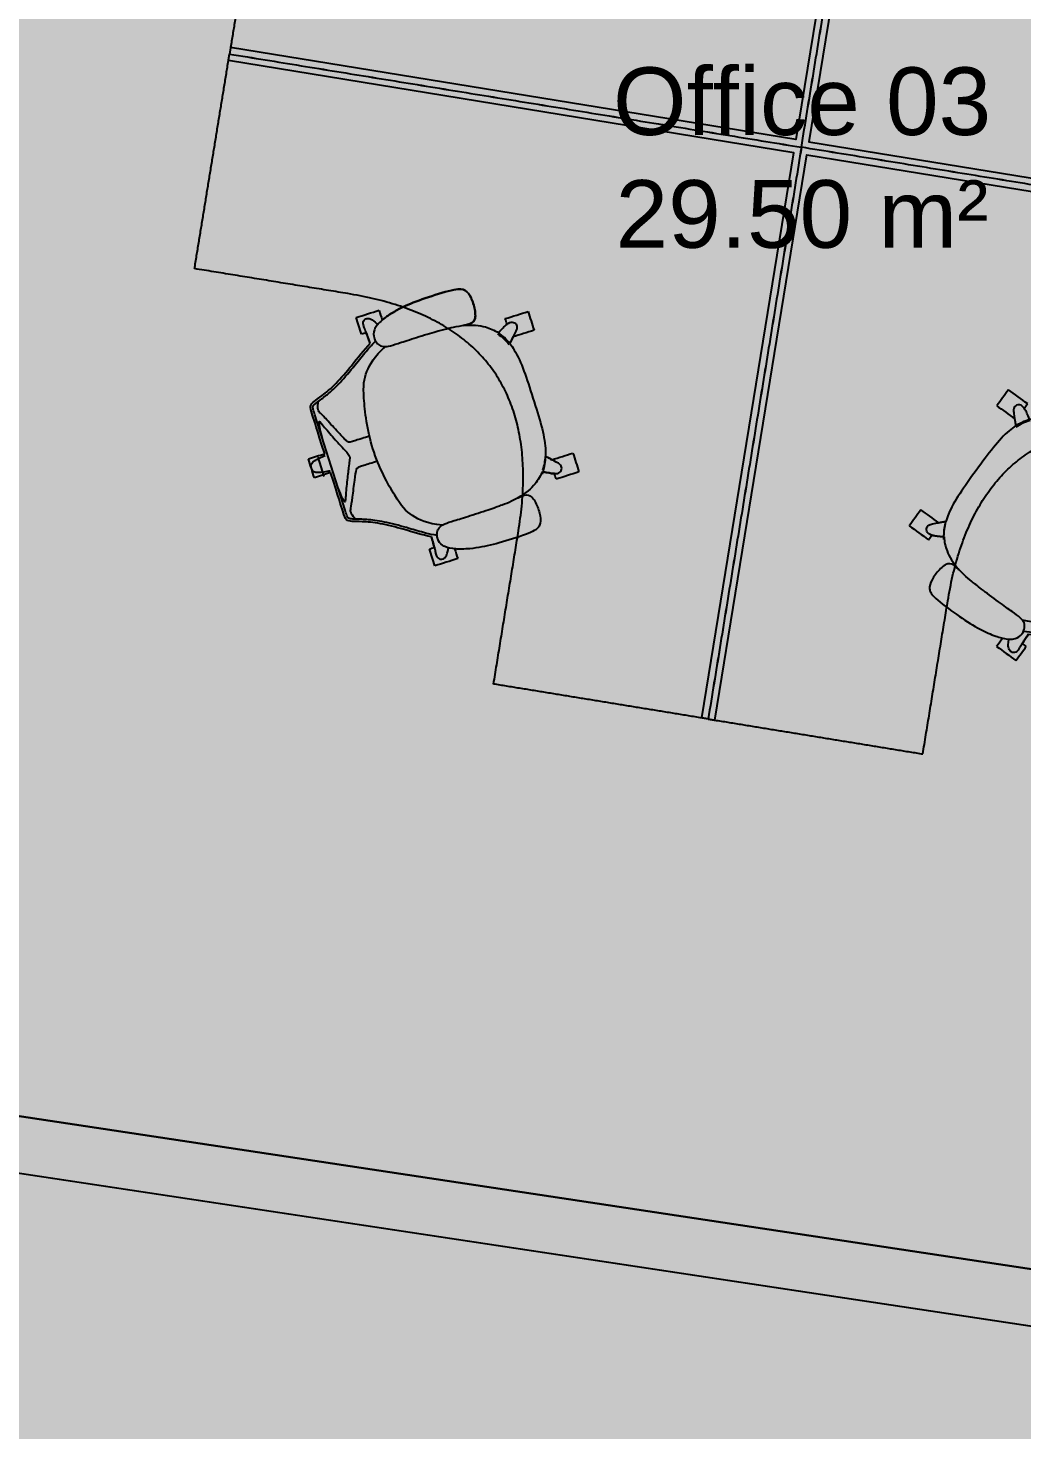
# Model space of a CAD drawing. Header units: metres. Extents: x -17 to 580, y -130 to 19.
# Drawn here: x 110.909 to 113.554, y -47.97 to -44.239 of the extents above; entities that cross this region are included whole.
import ezdxf

# ---------------------------------------------------------------- set-up
doc = ezdxf.new("R2010")
doc.units = ezdxf.units.M
for name, pattern in [('Grey Dimension_ExtLine', [0.0025, 0, -0.0025]), ('Office Zone 02', [0]), ('Storage Zone 02', [0]), ('Style Black Lines', [0]), ('Style Black Lines_2', [0]), ('White wall 15cm', [0])]:
    doc.linetypes.add(name, pattern=pattern)
for name, color, linetype, true_color in [('Annotations', 7, 'Continuous', 0x7a8bf7), ('Imported blocks', 7, 'Continuous', 0x7a8bf7), ('Walls', 7, 'Continuous', 0xc7c7c7), ('Zones', 7, 'Continuous', 0x7a8bf7)]:
    doc.layers.add(name, color=color, linetype=linetype, true_color=true_color)
doc.styles.add('Default Tag', font='', dxfattribs={"height": 0.18})
doc.styles.add('Grey Dimension', font='', dxfattribs={"height": 0.3})
doc.styles.get('Default Tag').set_extended_font_data('arial')
doc.styles.get('Grey Dimension').set_extended_font_data('arial')
doc.dimstyles.new('Grey Dimension', dxfattribs={"dimtxt": 0.3, "dimasz": 0.15, "dimexe": 0, "dimexo": 0, "dimgap": 0.25, "dimtad": 0, "dimtih": 1, "dimtoh": 1, "dimdec": 6, "dimrnd": 1e-06, "dimzin": 0, "dimdsep": 46, "dimtxsty": 'Grey Dimension', "dimblk": 'OBLIQUE', "dimcen": 0.09, "dimadec": 0, "dimazin": 0, "dimtfac": 1, "dimtdec": 4, "dimtix": 1, "dimtofl": 0, "dimtmove": 2, "dimatfit": 3, "dimfxl": 1, "dimtolj": 1, "dimtzin": 0, "dimlwd": 5, "dimlwe": 5, "dimarcsym": 0})

# ---------------------------------------------------------------- blocks, each defined once
blk = doc.blocks.new('Corner work desk_1')
at = {"layer": 'Imported blocks', "transparency": 33554483}
h = blk.add_hatch(color=256, dxfattribs=at)
edge = h.paths.add_edge_path(flags=0)
edge.add_spline(control_points=[(-0.7708, 0.7708), (-0.7708, 0), (-0.7708, -0.7708)], knot_values=[0, 0, 0, 1, 1, 1], degree=2, periodic=0)
edge.add_spline(control_points=[(-0.7708, -0.7708), (-0.762, -0.7708), (-0.7532, -0.7708)], knot_values=[0, 0, 0, 1, 1, 1], degree=2, periodic=0)
edge.add_spline(control_points=[(-0.7532, -0.7708), (-0.4727, -0.7708), (-0.1922, -0.7708)], knot_values=[0, 0, 0, 1, 1, 1], degree=2, periodic=0)
edge.add_spline(control_points=[(-0.1922, -0.7708), (-0.1922, -0.5643), (-0.1922, -0.3578)], knot_values=[0, 0, 0, 1, 1, 1], degree=2, periodic=0)
edge.add_spline(control_points=[(-0.1922, -0.3578), (-0.1922, 0.1922), (0.3578, 0.1922)], knot_values=[0, 0, 0, 1, 1, 1], degree=2, periodic=0)
edge.add_spline(control_points=[(0.3578, 0.1922), (0.5643, 0.1922), (0.7708, 0.1922)], knot_values=[0, 0, 0, 1, 1, 1], degree=2, periodic=0)
edge.add_spline(control_points=[(0.7708, 0.1922), (0.7708, 0.4727), (0.7708, 0.7532)], knot_values=[0, 0, 0, 1, 1, 1], degree=2, periodic=0)
edge.add_spline(control_points=[(0.7708, 0.7532), (0.7708, 0.762), (0.7708, 0.7708)], knot_values=[0, 0, 0, 1, 1, 1], degree=2, periodic=0)
edge.add_spline(control_points=[(0.7708, 0.7708), (0, 0.7708), (-0.7708, 0.7708)], knot_values=[0, 0, 0, 1, 1, 1], degree=2, periodic=0)
at = {"layer": 'Imported blocks', "linetype": 'Style Black Lines'}
blk.add_lwpolyline([(-0.7532, -0.7708), (-0.7532, 0.7532), (0.7708, 0.7532)], dxfattribs=at)
at = {"layer": 'Imported blocks'}
for points in [[(-0.7708, 0.7708), (-0.7708, 0), (-0.7708, -0.7708)], [(0.7708, 0.7708), (0, 0.7708), (-0.7708, 0.7708)], [(0.7708, 0.7532), (0.7708, 0.762), (0.7708, 0.7708)], [(0.7708, 0.1922), (0.7708, 0.4727), (0.7708, 0.7532)], [(-0.1922, -0.3578), (-0.1922, 0.1922), (0.3578, 0.1922)], [(0.3578, 0.1922), (0.5643, 0.1922), (0.7708, 0.1922)], [(-0.1922, -0.7708), (-0.1922, -0.5643), (-0.1922, -0.3578)], [(-0.7708, -0.7708), (-0.762, -0.7708), (-0.7532, -0.7708)], [(-0.7532, -0.7708), (-0.4727, -0.7708), (-0.1922, -0.7708)]]:
    blk.add_open_spline(points, degree=2, dxfattribs=at)
blk = doc.blocks.new('Office chair')
at = {"layer": 'Imported blocks', "transparency": 33554483}
h = blk.add_hatch(color=256, dxfattribs=at)
edge = h.paths.add_edge_path(flags=0)
edge.add_spline(control_points=[(0.3192, 0.0393), (0.3284, 0.0393), (0.3375, 0.0393), (0.3466, 0.0393)], knot_values=[0, 0, 0, 0, 1, 1, 1, 1], degree=3, periodic=0)
edge.add_spline(control_points=[(0.3466, 0.0393), (0.3466, 0.0605), (0.3466, 0.0817), (0.3466, 0.1028)], knot_values=[0, 0, 0, 0, 1, 1, 1, 1], degree=3, periodic=0)
edge.add_spline(control_points=[(0.3466, 0.1028), (0.331, 0.1028), (0.3154, 0.1028), (0.2998, 0.1028)], knot_values=[0, 0, 0, 0, 1, 1, 1, 1], degree=3, periodic=0)
edge.add_spline(control_points=[(0.2998, 0.1028), (0.2998, 0.0984), (0.2998, 0.094), (0.2998, 0.0895)], knot_values=[0, 0, 0, 0, 1, 1, 1, 1], degree=3, periodic=0)
edge.add_spline(control_points=[(0.2998, 0.0895), (0.2934, 0.0891), (0.2842, 0.0887), (0.2704, 0.0883)], knot_values=[0, 0, 0, 0, 1, 1, 1, 1], degree=3, periodic=0)
edge.add_spline(control_points=[(0.2704, 0.0883), (0.2574, 0.1111), (0.2441, 0.1297), (0.2281, 0.1541)], knot_values=[0, 0, 0, 0, 1, 1, 1, 1], degree=3, periodic=0)
edge.add_spline(control_points=[(0.2281, 0.1541), (0.2172, 0.1706), (0.2051, 0.1898), (0.1959, 0.2071)], knot_values=[0, 0, 0, 0, 1, 1, 1, 1], degree=3, periodic=0)
edge.add_spline(control_points=[(0.1959, 0.2071), (0.1867, 0.2245), (0.1804, 0.2401), (0.1762, 0.2516)], knot_values=[0, 0, 0, 0, 1, 1, 1, 1], degree=3, periodic=0)
edge.add_spline(control_points=[(0.1762, 0.2516), (0.172, 0.2632), (0.1698, 0.2706), (0.1675, 0.2767)], knot_values=[0, 0, 0, 0, 1, 1, 1, 1], degree=3, periodic=0)
edge.add_spline(control_points=[(0.1675, 0.2767), (0.1652, 0.2829), (0.1627, 0.2876), (0.1586, 0.29)], knot_values=[0, 0, 0, 0, 1, 1, 1, 1], degree=3, periodic=0)
edge.add_spline(control_points=[(0.1586, 0.29), (0.1544, 0.2924), (0.1485, 0.2924), (0.1328, 0.2924)], knot_values=[0, 0, 0, 0, 1, 1, 1, 1], degree=3, periodic=0)
edge.add_spline(control_points=[(0.1328, 0.2924), (0.1187, 0.2924), (0.0967, 0.2924), (0.0264, 0.2924)], knot_values=[0, 0, 0, 0, 1, 1, 1, 1], degree=3, periodic=0)
edge.add_spline(control_points=[(0.0264, 0.2924), (0.0264, 0.3075), (0.0264, 0.3227), (0.0264, 0.3378)], knot_values=[0, 0, 0, 0, 1, 1, 1, 1], degree=3, periodic=0)
edge.add_spline(control_points=[(0.0264, 0.3378), (0.0088, 0.3378), (-0.0088, 0.3378), (-0.0264, 0.3378)], knot_values=[0, 0, 0, 0, 1, 1, 1, 1], degree=3, periodic=0)
edge.add_spline(control_points=[(-0.0264, 0.3378), (-0.0264, 0.3227), (-0.0264, 0.3075), (-0.0264, 0.2924)], knot_values=[0, 0, 0, 0, 1, 1, 1, 1], degree=3, periodic=0)
edge.add_spline(control_points=[(-0.0264, 0.2924), (-0.0967, 0.2924), (-0.1187, 0.2924), (-0.1328, 0.2924)], knot_values=[0, 0, 0, 0, 1, 1, 1, 1], degree=3, periodic=0)
edge.add_spline(control_points=[(-0.1328, 0.2924), (-0.1485, 0.2924), (-0.1544, 0.2924), (-0.1586, 0.29)], knot_values=[0, 0, 0, 0, 1, 1, 1, 1], degree=3, periodic=0)
edge.add_spline(control_points=[(-0.1586, 0.29), (-0.1627, 0.2876), (-0.1652, 0.2829), (-0.1675, 0.2767)], knot_values=[0, 0, 0, 0, 1, 1, 1, 1], degree=3, periodic=0)
edge.add_spline(control_points=[(-0.1675, 0.2767), (-0.1698, 0.2706), (-0.172, 0.2632), (-0.1762, 0.2516)], knot_values=[0, 0, 0, 0, 1, 1, 1, 1], degree=3, periodic=0)
edge.add_spline(control_points=[(-0.1762, 0.2516), (-0.1804, 0.2401), (-0.1867, 0.2245), (-0.1959, 0.2071)], knot_values=[0, 0, 0, 0, 1, 1, 1, 1], degree=3, periodic=0)
edge.add_spline(control_points=[(-0.1959, 0.2071), (-0.2051, 0.1898), (-0.2172, 0.1706), (-0.2281, 0.1541)], knot_values=[0, 0, 0, 0, 1, 1, 1, 1], degree=3, periodic=0)
edge.add_spline(control_points=[(-0.2281, 0.1541), (-0.2441, 0.1297), (-0.2574, 0.1111), (-0.2704, 0.0883)], knot_values=[0, 0, 0, 0, 1, 1, 1, 1], degree=3, periodic=0)
edge.add_spline(control_points=[(-0.2704, 0.0883), (-0.2842, 0.0887), (-0.2934, 0.0891), (-0.2998, 0.0895)], knot_values=[0, 0, 0, 0, 1, 1, 1, 1], degree=3, periodic=0)
edge.add_spline(control_points=[(-0.2998, 0.0895), (-0.2998, 0.094), (-0.2998, 0.0984), (-0.2998, 0.1028)], knot_values=[0, 0, 0, 0, 1, 1, 1, 1], degree=3, periodic=0)
edge.add_spline(control_points=[(-0.2998, 0.1028), (-0.3154, 0.1028), (-0.331, 0.1028), (-0.3466, 0.1028)], knot_values=[0, 0, 0, 0, 1, 1, 1, 1], degree=3, periodic=0)
edge.add_spline(control_points=[(-0.3466, 0.1028), (-0.3466, 0.0817), (-0.3466, 0.0605), (-0.3466, 0.0393)], knot_values=[0, 0, 0, 0, 1, 1, 1, 1], degree=3, periodic=0)
edge.add_spline(control_points=[(-0.3466, 0.0393), (-0.3375, 0.0393), (-0.3284, 0.0393), (-0.3192, 0.0393)], knot_values=[0, 0, 0, 0, 1, 1, 1, 1], degree=3, periodic=0)
edge.add_spline(control_points=[(-0.3192, 0.0393), (-0.3196, 0.0384), (-0.32, 0.0375), (-0.3204, 0.0366)], knot_values=[0, 0, 0, 0, 1, 1, 1, 1], degree=3, periodic=0)
edge.add_spline(control_points=[(-0.3204, 0.0366), (-0.3223, 0.0317), (-0.3241, 0.0265), (-0.3257, 0.0213)], knot_values=[0, 0, 0, 0, 1, 1, 1, 1], degree=3, periodic=0)
edge.add_spline(control_points=[(-0.3257, 0.0213), (-0.3278, 0.0144), (-0.3296, 0.0074), (-0.3312, 0.0001)], knot_values=[0, 0, 0, 0, 1, 1, 1, 1], degree=3, periodic=0)
edge.add_spline(control_points=[(-0.3312, 0.0001), (-0.3333, -0.0098), (-0.335, -0.0201), (-0.3363, -0.0312)], knot_values=[0, 0, 0, 0, 1, 1, 1, 1], degree=3, periodic=0)
edge.add_spline(control_points=[(-0.3363, -0.0312), (-0.3386, -0.0504), (-0.3399, -0.0719), (-0.3403, -0.0966)], knot_values=[0, 0, 0, 0, 1, 1, 1, 1], degree=3, periodic=0)
edge.add_spline(control_points=[(-0.3403, -0.0966), (-0.3408, -0.1213), (-0.3404, -0.1492), (-0.3386, -0.1665)], knot_values=[0, 0, 0, 0, 1, 1, 1, 1], degree=3, periodic=0)
edge.add_spline(control_points=[(-0.3386, -0.1665), (-0.3367, -0.1838), (-0.3334, -0.1905), (-0.3278, -0.1952)], knot_values=[0, 0, 0, 0, 1, 1, 1, 1], degree=3, periodic=0)
edge.add_spline(control_points=[(-0.3278, -0.1952), (-0.3222, -0.1999), (-0.3144, -0.2027), (-0.3044, -0.204)], knot_values=[0, 0, 0, 0, 1, 1, 1, 1], degree=3, periodic=0)
edge.add_spline(control_points=[(-0.3044, -0.204), (-0.2944, -0.2054), (-0.2822, -0.2054), (-0.2713, -0.204)], knot_values=[0, 0, 0, 0, 1, 1, 1, 1], degree=3, periodic=0)
edge.add_spline(control_points=[(-0.2713, -0.204), (-0.2654, -0.2033), (-0.2599, -0.2021), (-0.2552, -0.2005)], knot_values=[0, 0, 0, 0, 1, 1, 1, 1], degree=3, periodic=0)
edge.add_spline(control_points=[(-0.2552, -0.2005), (-0.2513, -0.1991), (-0.2479, -0.1973), (-0.2454, -0.195)], knot_values=[0, 0, 0, 0, 1, 1, 1, 1], degree=3, periodic=0)
edge.add_spline(control_points=[(-0.2454, -0.195), (-0.24, -0.1901), (-0.2388, -0.1831), (-0.2393, -0.1739)], knot_values=[0, 0, 0, 0, 1, 1, 1, 1], degree=3, periodic=0)
edge.add_spline(control_points=[(-0.2393, -0.1739), (-0.2395, -0.1702), (-0.24, -0.1663), (-0.2406, -0.1622)], knot_values=[0, 0, 0, 0, 1, 1, 1, 1], degree=3, periodic=0)
edge.add_spline(control_points=[(-0.2406, -0.1622), (-0.2348, -0.1868), (-0.2279, -0.2032), (-0.219, -0.217)], knot_values=[0, 0, 0, 0, 1, 1, 1, 1], degree=3, periodic=0)
edge.add_spline(control_points=[(-0.219, -0.217), (-0.2118, -0.2282), (-0.2032, -0.2377), (-0.1933, -0.2456)], knot_values=[0, 0, 0, 0, 1, 1, 1, 1], degree=3, periodic=0)
edge.add_spline(control_points=[(-0.1933, -0.2456), (-0.2017, -0.2587), (-0.2053, -0.2659), (-0.2075, -0.2716)], knot_values=[0, 0, 0, 0, 1, 1, 1, 1], degree=3, periodic=0)
edge.add_spline(control_points=[(-0.2075, -0.2716), (-0.2079, -0.2725), (-0.2082, -0.2734), (-0.2085, -0.2743)], knot_values=[0, 0, 0, 0, 1, 1, 1, 1], degree=3, periodic=0)
edge.add_spline(control_points=[(-0.2085, -0.2743), (-0.2137, -0.2743), (-0.2189, -0.2743), (-0.224, -0.2743)], knot_values=[0, 0, 0, 0, 1, 1, 1, 1], degree=3, periodic=0)
edge.add_spline(control_points=[(-0.224, -0.2743), (-0.224, -0.2955), (-0.224, -0.3166), (-0.224, -0.3378)], knot_values=[0, 0, 0, 0, 1, 1, 1, 1], degree=3, periodic=0)
edge.add_spline(control_points=[(-0.224, -0.3378), (-0.2065, -0.3378), (-0.1889, -0.3378), (-0.1713, -0.3378)], knot_values=[0, 0, 0, 0, 1, 1, 1, 1], degree=3, periodic=0)
edge.add_spline(control_points=[(-0.1713, -0.3378), (-0.1713, -0.3182), (-0.1713, -0.2986), (-0.1713, -0.279)], knot_values=[0, 0, 0, 0, 1, 1, 1, 1], degree=3, periodic=0)
edge.add_spline(control_points=[(-0.1713, -0.279), (-0.1677, -0.2755), (-0.1632, -0.2711), (-0.1576, -0.2656)], knot_values=[0, 0, 0, 0, 1, 1, 1, 1], degree=3, periodic=0)
edge.add_spline(control_points=[(-0.1576, -0.2656), (-0.1512, -0.268), (-0.1444, -0.2701), (-0.1372, -0.2718)], knot_values=[0, 0, 0, 0, 1, 1, 1, 1], degree=3, periodic=0)
edge.add_spline(control_points=[(-0.1372, -0.2718), (-0.1012, -0.2806), (-0.0562, -0.2806), (0, -0.2806)], knot_values=[0, 0, 0, 0, 1, 1, 1, 1], degree=3, periodic=0)
edge.add_spline(control_points=[(0, -0.2806), (0.0562, -0.2806), (0.1012, -0.2806), (0.1372, -0.2718)], knot_values=[0, 0, 0, 0, 1, 1, 1, 1], degree=3, periodic=0)
edge.add_spline(control_points=[(0.1372, -0.2718), (0.1444, -0.2701), (0.1512, -0.268), (0.1576, -0.2656)], knot_values=[0, 0, 0, 0, 1, 1, 1, 1], degree=3, periodic=0)
edge.add_spline(control_points=[(0.1576, -0.2656), (0.1632, -0.2711), (0.1677, -0.2755), (0.1713, -0.279)], knot_values=[0, 0, 0, 0, 1, 1, 1, 1], degree=3, periodic=0)
edge.add_spline(control_points=[(0.1713, -0.279), (0.1713, -0.2986), (0.1713, -0.3182), (0.1713, -0.3378)], knot_values=[0, 0, 0, 0, 1, 1, 1, 1], degree=3, periodic=0)
edge.add_spline(control_points=[(0.1713, -0.3378), (0.1889, -0.3378), (0.2065, -0.3378), (0.224, -0.3378)], knot_values=[0, 0, 0, 0, 1, 1, 1, 1], degree=3, periodic=0)
edge.add_spline(control_points=[(0.224, -0.3378), (0.224, -0.3166), (0.224, -0.2955), (0.224, -0.2743)], knot_values=[0, 0, 0, 0, 1, 1, 1, 1], degree=3, periodic=0)
edge.add_spline(control_points=[(0.224, -0.2743), (0.2189, -0.2743), (0.2137, -0.2743), (0.2085, -0.2743)], knot_values=[0, 0, 0, 0, 1, 1, 1, 1], degree=3, periodic=0)
edge.add_spline(control_points=[(0.2085, -0.2743), (0.2082, -0.2734), (0.2079, -0.2725), (0.2075, -0.2716)], knot_values=[0, 0, 0, 0, 1, 1, 1, 1], degree=3, periodic=0)
edge.add_spline(control_points=[(0.2075, -0.2716), (0.2053, -0.2659), (0.2017, -0.2587), (0.1933, -0.2456)], knot_values=[0, 0, 0, 0, 1, 1, 1, 1], degree=3, periodic=0)
edge.add_spline(control_points=[(0.1933, -0.2456), (0.2032, -0.2377), (0.2118, -0.2282), (0.219, -0.217)], knot_values=[0, 0, 0, 0, 1, 1, 1, 1], degree=3, periodic=0)
edge.add_spline(control_points=[(0.219, -0.217), (0.2279, -0.2032), (0.2348, -0.1868), (0.2406, -0.1622)], knot_values=[0, 0, 0, 0, 1, 1, 1, 1], degree=3, periodic=0)
edge.add_spline(control_points=[(0.2406, -0.1622), (0.24, -0.1663), (0.2395, -0.1702), (0.2393, -0.1739)], knot_values=[0, 0, 0, 0, 1, 1, 1, 1], degree=3, periodic=0)
edge.add_spline(control_points=[(0.2393, -0.1739), (0.2388, -0.1831), (0.24, -0.1901), (0.2454, -0.195)], knot_values=[0, 0, 0, 0, 1, 1, 1, 1], degree=3, periodic=0)
edge.add_spline(control_points=[(0.2454, -0.195), (0.2479, -0.1973), (0.2513, -0.1991), (0.2552, -0.2005)], knot_values=[0, 0, 0, 0, 1, 1, 1, 1], degree=3, periodic=0)
edge.add_spline(control_points=[(0.2552, -0.2005), (0.2599, -0.2021), (0.2654, -0.2033), (0.2713, -0.204)], knot_values=[0, 0, 0, 0, 1, 1, 1, 1], degree=3, periodic=0)
edge.add_spline(control_points=[(0.2713, -0.204), (0.2822, -0.2054), (0.2944, -0.2054), (0.3044, -0.204)], knot_values=[0, 0, 0, 0, 1, 1, 1, 1], degree=3, periodic=0)
edge.add_spline(control_points=[(0.3044, -0.204), (0.3144, -0.2027), (0.3222, -0.1999), (0.3278, -0.1952)], knot_values=[0, 0, 0, 0, 1, 1, 1, 1], degree=3, periodic=0)
edge.add_spline(control_points=[(0.3278, -0.1952), (0.3334, -0.1905), (0.3367, -0.1838), (0.3386, -0.1665)], knot_values=[0, 0, 0, 0, 1, 1, 1, 1], degree=3, periodic=0)
edge.add_spline(control_points=[(0.3386, -0.1665), (0.3404, -0.1492), (0.3408, -0.1213), (0.3403, -0.0966)], knot_values=[0, 0, 0, 0, 1, 1, 1, 1], degree=3, periodic=0)
edge.add_spline(control_points=[(0.3403, -0.0966), (0.3399, -0.0719), (0.3386, -0.0504), (0.3363, -0.0312)], knot_values=[0, 0, 0, 0, 1, 1, 1, 1], degree=3, periodic=0)
edge.add_spline(control_points=[(0.3363, -0.0312), (0.335, -0.0201), (0.3333, -0.0098), (0.3312, 0.0001)], knot_values=[0, 0, 0, 0, 1, 1, 1, 1], degree=3, periodic=0)
edge.add_spline(control_points=[(0.3312, 0.0001), (0.3296, 0.0074), (0.3278, 0.0144), (0.3257, 0.0213)], knot_values=[0, 0, 0, 0, 1, 1, 1, 1], degree=3, periodic=0)
edge.add_spline(control_points=[(0.3257, 0.0213), (0.3241, 0.0265), (0.3223, 0.0317), (0.3204, 0.0366)], knot_values=[0, 0, 0, 0, 1, 1, 1, 1], degree=3, periodic=0)
edge.add_spline(control_points=[(0.3204, 0.0366), (0.32, 0.0375), (0.3196, 0.0384), (0.3192, 0.0393)], knot_values=[0, 0, 0, 0, 1, 1, 1, 1], degree=3, periodic=0)
at = {"layer": 'Imported blocks', "linetype": 'Style Black Lines_2'}
blk.add_lwpolyline([(-0.0227, 0.3124), (0.0306, 0.3124)], dxfattribs=at)
at = {"layer": 'Imported blocks', "linetype": 'Style Black Lines'}
blk.add_lwpolyline([(0.1328, 0.286), (-0.1328, 0.286)], dxfattribs=at)
for points in [[(-0.1576, -0.2656, -0.079248), (-0.1937, -0.2453)], [(0.1896, -0.2484, -0.069164), (0.1576, -0.2656)]]:
    blk.add_lwpolyline(points, format="xyb", dxfattribs=at)
at = {"layer": 'Imported blocks'}
for centre, major_axis, start_param, end_param in [((-0.11, -0.1374), (0, 0.1341), 2.472922, 2.788698), ((0.1174, -0.1365), (0, 0.1351), 3.495677, 3.809074)]:
    blk.add_ellipse(centre, major_axis=major_axis, ratio=0.980097, start_param=start_param, end_param=end_param, dxfattribs=at)
for points in [[(0.0264, 0.3378), (0.0088, 0.3378), (-0.0088, 0.3378), (-0.0264, 0.3378)], [(-0.0264, 0.3378), (-0.0264, 0.3227), (-0.0264, 0.3075), (-0.0264, 0.2924)], [(0, 0.3378), (-0.0107, 0.3378), (-0.0138, 0.3333), (-0.0167, 0.3227)], [(0.0167, 0.3227), (0.0138, 0.3333), (0.0107, 0.3378), (0, 0.3378)], [(0.0264, 0.2924), (0.0264, 0.3075), (0.0264, 0.3227), (0.0264, 0.3378)], [(-0.0167, 0.3227), (-0.0187, 0.3153), (-0.0206, 0.305), (-0.0216, 0.2924)], [(0.0216, 0.2924), (0.0206, 0.305), (0.0187, 0.3153), (0.0167, 0.3227)], [(-0.1675, 0.2767), (-0.1698, 0.2706), (-0.172, 0.2632), (-0.1762, 0.2516)], [(-0.1653, 0.2637), (-0.1686, 0.2537), (-0.1722, 0.2438), (-0.1762, 0.2341)], [(-0.1586, 0.29), (-0.1627, 0.2876), (-0.1652, 0.2829), (-0.1675, 0.2767)], [(-0.162, 0.2735), (-0.1632, 0.2702), (-0.1642, 0.267), (-0.1653, 0.2637)], [(-0.1465, 0.2731), (-0.1522, 0.2719), (-0.1588, 0.2693), (-0.1645, 0.2661)], [(-0.1592, 0.2799), (-0.1603, 0.2778), (-0.1612, 0.2757), (-0.162, 0.2735)], [(-0.1565, 0.2836), (-0.1577, 0.2826), (-0.1585, 0.2813), (-0.1592, 0.2799)], [(-0.1328, 0.2924), (-0.1485, 0.2924), (-0.1544, 0.2924), (-0.1586, 0.29)], [(-0.1546, 0.2849), (-0.1553, 0.2846), (-0.1559, 0.2841), (-0.1565, 0.2836)], [(-0.1523, 0.2855), (-0.1531, 0.2853), (-0.1539, 0.2852), (-0.1546, 0.2849)], [(-0.1482, 0.2858), (-0.1496, 0.2858), (-0.1509, 0.2857), (-0.1523, 0.2855)], [(-0.1328, 0.286), (-0.1379, 0.286), (-0.1431, 0.2861), (-0.1482, 0.2858)], [(-0.1434, 0.2736), (-0.1443, 0.2735), (-0.1454, 0.2733), (-0.1465, 0.2731)], [(-0.1322, 0.2702), (-0.1372, 0.2729), (-0.1382, 0.2743), (-0.1434, 0.2736)], [(-0.0264, 0.2924), (-0.0967, 0.2924), (-0.1187, 0.2924), (-0.1328, 0.2924)], [(-0.1058, 0.2575), (-0.1183, 0.2633), (-0.1273, 0.2674), (-0.1322, 0.2702)], [(-0.1111, 0.2806), (-0.114, 0.2793), (-0.1104, 0.2782), (-0.1012, 0.2745)], [(-0.1077, 0.2817), (-0.1093, 0.2813), (-0.1104, 0.281), (-0.1111, 0.2806)], [(-0.0665, 0.286), (-0.0873, 0.2849), (-0.1013, 0.2831), (-0.1077, 0.2817)], [(-0.1012, 0.2745), (-0.0919, 0.2708), (-0.077, 0.2646), (-0.0633, 0.2586)], [(0.1328, 0.2924), (0.1187, 0.2924), (0.0967, 0.2924), (0.0264, 0.2924)], [(0.0633, 0.2586), (0.077, 0.2646), (0.0919, 0.2708), (0.1012, 0.2745)], [(0.1077, 0.2817), (0.1013, 0.2831), (0.0873, 0.2849), (0.0665, 0.286)], [(0.1012, 0.2745), (0.1104, 0.2782), (0.114, 0.2793), (0.1111, 0.2806)], [(0.1058, 0.2575), (0.1183, 0.2633), (0.1273, 0.2674), (0.1322, 0.2702)], [(0.1111, 0.2806), (0.1104, 0.281), (0.1093, 0.2813), (0.1077, 0.2817)], [(0.1322, 0.2702), (0.1372, 0.2729), (0.1382, 0.2743), (0.1434, 0.2736)], [(0.1586, 0.29), (0.1544, 0.2924), (0.1485, 0.2924), (0.1328, 0.2924)], [(0.1482, 0.2858), (0.1431, 0.2861), (0.1379, 0.286), (0.1328, 0.286)], [(0.1434, 0.2736), (0.1443, 0.2735), (0.1454, 0.2733), (0.1465, 0.2731)], [(0.1465, 0.2731), (0.1522, 0.2719), (0.1588, 0.2693), (0.1645, 0.2661)], [(0.1523, 0.2855), (0.1509, 0.2857), (0.1496, 0.2858), (0.1482, 0.2858)], [(0.1546, 0.2849), (0.1539, 0.2852), (0.1531, 0.2853), (0.1523, 0.2855)], [(0.1565, 0.2836), (0.1559, 0.2841), (0.1553, 0.2846), (0.1546, 0.2849)], [(0.1592, 0.2799), (0.1585, 0.2813), (0.1577, 0.2826), (0.1565, 0.2836)], [(0.1675, 0.2767), (0.1652, 0.2829), (0.1627, 0.2876), (0.1586, 0.29)], [(0.162, 0.2735), (0.1612, 0.2757), (0.1603, 0.2778), (0.1592, 0.2799)], [(0.1653, 0.2637), (0.1642, 0.267), (0.1632, 0.2702), (0.162, 0.2735)], [(0.1696, 0.2511), (0.1681, 0.2553), (0.1667, 0.2595), (0.1653, 0.2637)], [(0.1762, 0.2516), (0.172, 0.2632), (0.1698, 0.2706), (0.1675, 0.2767)], [(-0.1762, 0.2516), (-0.1804, 0.2401), (-0.1867, 0.2245), (-0.1959, 0.2071)], [(-0.1762, 0.2341), (-0.1791, 0.227), (-0.1822, 0.2201), (-0.1856, 0.2133)], [(-0.0647, 0.2384), (-0.0771, 0.2441), (-0.0932, 0.2516), (-0.1058, 0.2575)], [(-0.0393, 0.2252), (-0.0436, 0.2288), (-0.0523, 0.2327), (-0.0647, 0.2384)], [(-0.0633, 0.2586), (-0.0496, 0.2527), (-0.0371, 0.2471), (-0.0289, 0.2432)], [(-0.035, 0.2023), (-0.035, 0.2185), (-0.035, 0.2217), (-0.0393, 0.2252)], [(-0.0289, 0.2432), (-0.0206, 0.2394), (-0.0164, 0.2374), (-0.0124, 0.2354)], [(-0.0124, 0.2354), (-0.0083, 0.2335), (-0.0042, 0.2316), (0, 0.2316)], [(0, 0.2316), (0.0042, 0.2316), (0.0083, 0.2335), (0.0124, 0.2354)], [(0.0124, 0.2354), (0.0164, 0.2374), (0.0206, 0.2394), (0.0289, 0.2432)], [(0.0289, 0.2432), (0.0371, 0.2471), (0.0496, 0.2527), (0.0633, 0.2586)], [(0.035, 0.2023), (0.035, 0.2185), (0.035, 0.2217), (0.0393, 0.2252)], [(0.0393, 0.2252), (0.0436, 0.2288), (0.0523, 0.2327), (0.0647, 0.2384)], [(0.0647, 0.2384), (0.0771, 0.2441), (0.0932, 0.2516), (0.1058, 0.2575)], [(0.1762, 0.2341), (0.1739, 0.2397), (0.1717, 0.2454), (0.1696, 0.2511)], [(0.1959, 0.2071), (0.1867, 0.2245), (0.1804, 0.2401), (0.1762, 0.2516)], [(0.1856, 0.2133), (0.1822, 0.2201), (0.1791, 0.227), (0.1762, 0.2341)], [(-0.1981, 0.1902), (-0.2084, 0.1724), (-0.2197, 0.1552), (-0.2311, 0.1381)], [(-0.1959, 0.2071), (-0.2051, 0.1898), (-0.2172, 0.1706), (-0.2281, 0.1541)], [(-0.1856, 0.2133), (-0.1895, 0.2054), (-0.1937, 0.1978), (-0.1981, 0.1902)], [(-0.035, 0.1646), (-0.035, 0.1794), (-0.035, 0.193), (-0.035, 0.2023)], [(0.035, 0.1646), (0.035, 0.1794), (0.035, 0.193), (0.035, 0.2023)], [(0.1981, 0.1902), (0.1937, 0.1978), (0.1895, 0.2054), (0.1856, 0.2133)], [(0.2281, 0.1541), (0.2172, 0.1706), (0.2051, 0.1898), (0.1959, 0.2071)], [(0.2311, 0.1381), (0.2197, 0.1552), (0.2084, 0.1724), (0.1981, 0.1902)], [(-0.2281, 0.1541), (-0.2441, 0.1297), (-0.2574, 0.1111), (-0.2704, 0.0883)], [(0, 0.166), (-0.0519, 0.166), (-0.1023, 0.1564), (-0.1354, 0.1482)], [(0.1354, 0.1482), (0.1023, 0.1564), (0.0519, 0.166), (0, 0.166)], [(0.2704, 0.0883), (0.2574, 0.1111), (0.2441, 0.1297), (0.2281, 0.1541)], [(-0.2311, 0.1381), (-0.2394, 0.1256), (-0.2479, 0.1132), (-0.2558, 0.1004)], [(-0.2013, 0.1192), (-0.2169, 0.1065), (-0.2337, 0.0879), (-0.2493, 0.0521)], [(-0.1354, 0.1482), (-0.1685, 0.14), (-0.1842, 0.1332), (-0.2013, 0.1192)], [(0.2013, 0.1192), (0.1842, 0.1332), (0.1685, 0.14), (0.1354, 0.1482)], [(0.2493, 0.0521), (0.2337, 0.0879), (0.2169, 0.1065), (0.2013, 0.1192)], [(0.2558, 0.1004), (0.2479, 0.1132), (0.2394, 0.1256), (0.2311, 0.1381)], [(-0.2998, 0.1028), (-0.3154, 0.1028), (-0.331, 0.1028), (-0.3466, 0.1028)], [(-0.3466, 0.1028), (-0.3466, 0.0817), (-0.3466, 0.0605), (-0.3466, 0.0393)], [(-0.3313, 0.0874), (-0.3342, 0.0847), (-0.3357, 0.0805), (-0.3355, 0.0767)], [(-0.3355, 0.0767), (-0.3353, 0.0729), (-0.3334, 0.0693), (-0.3296, 0.0655)], [(-0.3151, 0.0908), (-0.324, 0.0915), (-0.3284, 0.0901), (-0.3313, 0.0874)], [(-0.2704, 0.0883), (-0.3035, 0.0893), (-0.31, 0.0904), (-0.3151, 0.0908)], [(-0.2998, 0.0895), (-0.2998, 0.094), (-0.2998, 0.0984), (-0.2998, 0.1028)], [(-0.2704, 0.0883), (-0.2842, 0.0887), (-0.2934, 0.0891), (-0.2998, 0.0895)], [(-0.2558, 0.1004), (-0.2613, 0.0915), (-0.2665, 0.0824), (-0.2714, 0.0731)], [(0.2714, 0.0731), (0.2665, 0.0824), (0.2613, 0.0915), (0.2558, 0.1004)], [(0.2704, 0.0883), (0.3035, 0.0893), (0.31, 0.0904), (0.3151, 0.0908)], [(0.2998, 0.0895), (0.2934, 0.0891), (0.2842, 0.0887), (0.2704, 0.0883)], [(0.3466, 0.1028), (0.331, 0.1028), (0.3154, 0.1028), (0.2998, 0.1028)], [(0.2998, 0.1028), (0.2998, 0.0984), (0.2998, 0.094), (0.2998, 0.0895)], [(0.3151, 0.0908), (0.324, 0.0915), (0.3284, 0.0901), (0.3313, 0.0874)], [(0.3355, 0.0767), (0.3353, 0.0729), (0.3334, 0.0693), (0.3296, 0.0655)], [(0.3313, 0.0874), (0.3342, 0.0847), (0.3357, 0.0805), (0.3355, 0.0767)], [(0.3466, 0.0393), (0.3466, 0.0605), (0.3466, 0.0817), (0.3466, 0.1028)], [(-0.3466, 0.0393), (-0.3375, 0.0393), (-0.3284, 0.0393), (-0.3192, 0.0393)], [(-0.3296, 0.0655), (-0.3272, 0.0631), (-0.3241, 0.0606), (-0.3117, 0.0542)], [(-0.3204, 0.0366), (-0.3163, 0.0468), (-0.3115, 0.0558), (-0.3058, 0.0621)], [(-0.3192, 0.0393), (-0.3196, 0.0384), (-0.32, 0.0375), (-0.3204, 0.0366)], [(-0.3058, 0.0621), (-0.3042, 0.0639), (-0.3025, 0.0654), (-0.3008, 0.0667)], [(-0.3008, 0.0667), (-0.2944, 0.0717), (-0.2873, 0.0739), (-0.2806, 0.0741)], [(-0.2806, 0.0741), (-0.2797, 0.0741), (-0.2788, 0.0741), (-0.2779, 0.074)], [(-0.2779, 0.074), (-0.2737, 0.0738), (-0.2696, 0.0729), (-0.266, 0.0714)], [(-0.266, 0.0714), (-0.2618, 0.0696), (-0.2581, 0.0671), (-0.2555, 0.0642)], [(-0.2555, 0.0642), (-0.2521, 0.0605), (-0.2502, 0.0561), (-0.2491, 0.0513)], [(-0.2491, 0.0513), (-0.2486, 0.0491), (-0.2483, 0.0467), (-0.248, 0.0443)], [(-0.248, 0.0443), (-0.2472, 0.0369), (-0.2473, 0.029), (-0.2474, 0.0176)], [(0.248, 0.0443), (0.2472, 0.0369), (0.2473, 0.029), (0.2474, 0.0176)], [(0.2491, 0.0513), (0.2486, 0.0491), (0.2483, 0.0467), (0.248, 0.0443)], [(0.2555, 0.0642), (0.2521, 0.0605), (0.2502, 0.0561), (0.2491, 0.0513)], [(0.266, 0.0714), (0.2618, 0.0696), (0.2581, 0.0671), (0.2555, 0.0642)], [(0.2779, 0.074), (0.2737, 0.0738), (0.2696, 0.0729), (0.266, 0.0714)], [(0.2806, 0.0741), (0.2797, 0.0741), (0.2788, 0.0741), (0.2779, 0.074)], [(0.3008, 0.0667), (0.2944, 0.0717), (0.2873, 0.0739), (0.2806, 0.0741)], [(0.3058, 0.0621), (0.3042, 0.0639), (0.3025, 0.0654), (0.3008, 0.0667)], [(0.3204, 0.0366), (0.3163, 0.0468), (0.3115, 0.0558), (0.3058, 0.0621)], [(0.3296, 0.0655), (0.3272, 0.0631), (0.3241, 0.0606), (0.3117, 0.0542)], [(0.3192, 0.0393), (0.3284, 0.0393), (0.3375, 0.0393), (0.3466, 0.0393)], [(0.3204, 0.0366), (0.32, 0.0375), (0.3196, 0.0384), (0.3192, 0.0393)], [(-0.3312, 0.0001), (-0.3333, -0.0098), (-0.335, -0.0201), (-0.3363, -0.0312)], [(-0.3363, -0.0312), (-0.335, -0.0201), (-0.3333, -0.0098), (-0.3312, 0.0001)], [(-0.3257, 0.0213), (-0.3278, 0.0144), (-0.3296, 0.0074), (-0.3312, 0.0001)], [(-0.3312, 0.0001), (-0.3296, 0.0074), (-0.3278, 0.0144), (-0.3257, 0.0213)], [(-0.3204, 0.0366), (-0.3223, 0.0317), (-0.3241, 0.0265), (-0.3257, 0.0213)], [(-0.3257, 0.0213), (-0.3241, 0.0265), (-0.3223, 0.0317), (-0.3204, 0.0366)], [(-0.2474, 0.0176), (-0.2475, 0.0062), (-0.2476, -0.0088), (-0.2476, -0.0272)], [(0.2474, 0.0176), (0.2475, 0.0062), (0.2476, -0.0088), (0.2476, -0.0272)], [(0.3257, 0.0213), (0.3241, 0.0265), (0.3223, 0.0317), (0.3204, 0.0366)], [(0.3257, 0.0213), (0.3241, 0.0265), (0.3223, 0.0317), (0.3204, 0.0366)], [(0.3312, 0.0001), (0.3296, 0.0074), (0.3278, 0.0144), (0.3257, 0.0213)], [(0.3312, 0.0001), (0.3296, 0.0074), (0.3278, 0.0144), (0.3257, 0.0213)], [(0.3363, -0.0312), (0.335, -0.0201), (0.3333, -0.0098), (0.3312, 0.0001)], [(0.3363, -0.0312), (0.335, -0.0201), (0.3333, -0.0098), (0.3312, 0.0001)], [(-0.3363, -0.0312), (-0.3386, -0.0504), (-0.3399, -0.0719), (-0.3403, -0.0966)], [(-0.3403, -0.0966), (-0.3399, -0.0719), (-0.3386, -0.0504), (-0.3363, -0.0312)], [(-0.2476, -0.0272), (-0.2476, -0.0456), (-0.2474, -0.0675), (-0.247, -0.0831)], [(0.2476, -0.0272), (0.2476, -0.0456), (0.2474, -0.0675), (0.247, -0.0831)], [(0.3403, -0.0966), (0.3399, -0.0719), (0.3386, -0.0504), (0.3363, -0.0312)], [(0.3403, -0.0966), (0.3399, -0.0719), (0.3386, -0.0504), (0.3363, -0.0312)], [(-0.3403, -0.0966), (-0.3408, -0.1213), (-0.3404, -0.1492), (-0.3386, -0.1665)], [(-0.3386, -0.1665), (-0.3404, -0.1492), (-0.3408, -0.1213), (-0.3403, -0.0966)], [(-0.247, -0.0831), (-0.2466, -0.0987), (-0.2461, -0.1079), (-0.2457, -0.1167)], [(0.247, -0.0831), (0.2466, -0.0987), (0.2461, -0.1079), (0.2457, -0.1167)], [(0.3386, -0.1665), (0.3404, -0.1492), (0.3408, -0.1213), (0.3403, -0.0966)], [(0.3386, -0.1665), (0.3404, -0.1492), (0.3408, -0.1213), (0.3403, -0.0966)], [(-0.2457, -0.1167), (-0.2452, -0.1255), (-0.2447, -0.1338), (-0.2434, -0.1436)], [(-0.2434, -0.1436), (-0.242, -0.1534), (-0.2398, -0.1647), (-0.2393, -0.1739)], [(0.2434, -0.1436), (0.242, -0.1534), (0.2398, -0.1647), (0.2393, -0.1739)], [(0.2457, -0.1167), (0.2452, -0.1255), (0.2447, -0.1338), (0.2434, -0.1436)], [(-0.3386, -0.1665), (-0.3367, -0.1838), (-0.3334, -0.1905), (-0.3278, -0.1952)], [(-0.3278, -0.1952), (-0.3334, -0.1905), (-0.3367, -0.1838), (-0.3386, -0.1665)], [(-0.2454, -0.195), (-0.24, -0.1901), (-0.2388, -0.1831), (-0.2393, -0.1739)], [(-0.2393, -0.1739), (-0.2388, -0.1831), (-0.24, -0.1901), (-0.2454, -0.195)], [(-0.2393, -0.1739), (-0.2395, -0.1702), (-0.24, -0.1663), (-0.2406, -0.1622)], [(-0.2406, -0.1622), (-0.2348, -0.1868), (-0.2279, -0.2032), (-0.219, -0.217)], [(0.219, -0.217), (0.2279, -0.2032), (0.2348, -0.1868), (0.2406, -0.1622)], [(0.2393, -0.1739), (0.2388, -0.1831), (0.24, -0.1901), (0.2454, -0.195)], [(0.2393, -0.1739), (0.2388, -0.1831), (0.24, -0.1901), (0.2454, -0.195)], [(0.2406, -0.1622), (0.24, -0.1663), (0.2395, -0.1702), (0.2393, -0.1739)], [(0.3278, -0.1952), (0.3334, -0.1905), (0.3367, -0.1838), (0.3386, -0.1665)], [(0.3278, -0.1952), (0.3334, -0.1905), (0.3367, -0.1838), (0.3386, -0.1665)], [(-0.3278, -0.1952), (-0.3222, -0.1999), (-0.3144, -0.2027), (-0.3044, -0.204)], [(-0.3044, -0.204), (-0.3144, -0.2027), (-0.3222, -0.1999), (-0.3278, -0.1952)], [(-0.3044, -0.204), (-0.2944, -0.2054), (-0.2822, -0.2054), (-0.2713, -0.204)], [(-0.2713, -0.204), (-0.2822, -0.2054), (-0.2944, -0.2054), (-0.3044, -0.204)], [(-0.2713, -0.204), (-0.2654, -0.2033), (-0.2599, -0.2021), (-0.2552, -0.2005)], [(-0.2552, -0.2005), (-0.2599, -0.2021), (-0.2654, -0.2033), (-0.2713, -0.204)], [(-0.2552, -0.2005), (-0.2513, -0.1991), (-0.2479, -0.1973), (-0.2454, -0.195)], [(-0.2454, -0.195), (-0.2479, -0.1973), (-0.2513, -0.1991), (-0.2552, -0.2005)], [(-0.219, -0.217), (-0.2118, -0.2282), (-0.2032, -0.2377), (-0.1933, -0.2456)], [(0.1933, -0.2456), (0.2032, -0.2377), (0.2118, -0.2282), (0.219, -0.217)], [(0.2454, -0.195), (0.2479, -0.1973), (0.2513, -0.1991), (0.2552, -0.2005)], [(0.2454, -0.195), (0.2479, -0.1973), (0.2513, -0.1991), (0.2552, -0.2005)], [(0.2552, -0.2005), (0.2599, -0.2021), (0.2654, -0.2033), (0.2713, -0.204)], [(0.2552, -0.2005), (0.2599, -0.2021), (0.2654, -0.2033), (0.2713, -0.204)], [(0.2713, -0.204), (0.2822, -0.2054), (0.2944, -0.2054), (0.3044, -0.204)], [(0.2713, -0.204), (0.2822, -0.2054), (0.2944, -0.2054), (0.3044, -0.204)], [(0.3044, -0.204), (0.3144, -0.2027), (0.3222, -0.1999), (0.3278, -0.1952)], [(0.3044, -0.204), (0.3144, -0.2027), (0.3222, -0.1999), (0.3278, -0.1952)], [(-0.1933, -0.2456), (-0.2017, -0.2587), (-0.2053, -0.2659), (-0.2075, -0.2716)], [(-0.1933, -0.2456), (-0.2017, -0.2587), (-0.2053, -0.2659), (-0.2075, -0.2716)], [(0.1933, -0.2456), (0.2017, -0.2587), (0.2053, -0.2659), (0.2075, -0.2716)], [(0.2075, -0.2716), (0.2053, -0.2659), (0.2017, -0.2587), (0.1933, -0.2456)], [(-0.2085, -0.2743), (-0.2137, -0.2743), (-0.2189, -0.2743), (-0.224, -0.2743)], [(-0.224, -0.2743), (-0.224, -0.2955), (-0.224, -0.3166), (-0.224, -0.3378)], [(-0.2075, -0.2716), (-0.2109, -0.2802), (-0.2111, -0.2852), (-0.2095, -0.2892)], [(-0.2095, -0.2892), (-0.208, -0.2931), (-0.2046, -0.296), (-0.201, -0.2971)], [(-0.2075, -0.2716), (-0.2079, -0.2725), (-0.2082, -0.2734), (-0.2085, -0.2743)], [(-0.201, -0.2971), (-0.1973, -0.2983), (-0.1933, -0.2978), (-0.1889, -0.295)], [(-0.1889, -0.295), (-0.185, -0.2926), (-0.1809, -0.2884), (-0.1576, -0.2656)], [(-0.1713, -0.279), (-0.1677, -0.2755), (-0.1632, -0.2711), (-0.1576, -0.2656)], [(-0.1713, -0.3378), (-0.1713, -0.3182), (-0.1713, -0.2986), (-0.1713, -0.279)], [(-0.1576, -0.2656), (-0.1512, -0.268), (-0.1444, -0.2701), (-0.1372, -0.2718)], [(-0.1372, -0.2718), (-0.1012, -0.2806), (-0.0562, -0.2806), (0, -0.2806)], [(0, -0.2806), (0.0562, -0.2806), (0.1012, -0.2806), (0.1372, -0.2718)], [(0.1372, -0.2718), (0.1444, -0.2701), (0.1512, -0.268), (0.1576, -0.2656)], [(0.1889, -0.295), (0.185, -0.2926), (0.1809, -0.2884), (0.1576, -0.2656)], [(0.1576, -0.2656), (0.1632, -0.2711), (0.1677, -0.2755), (0.1713, -0.279)], [(0.1713, -0.279), (0.1713, -0.2986), (0.1713, -0.3182), (0.1713, -0.3378)], [(0.201, -0.2971), (0.1973, -0.2983), (0.1933, -0.2978), (0.1889, -0.295)], [(0.2095, -0.2892), (0.2079, -0.2931), (0.2046, -0.296), (0.201, -0.2971)], [(0.2075, -0.2716), (0.2109, -0.2802), (0.2111, -0.2852), (0.2095, -0.2892)], [(0.2085, -0.2743), (0.2082, -0.2734), (0.2079, -0.2725), (0.2075, -0.2716)], [(0.224, -0.2743), (0.2189, -0.2743), (0.2137, -0.2743), (0.2085, -0.2743)], [(0.224, -0.3378), (0.224, -0.3166), (0.224, -0.2955), (0.224, -0.2743)], [(-0.224, -0.3378), (-0.2065, -0.3378), (-0.1889, -0.3378), (-0.1713, -0.3378)], [(0.1713, -0.3378), (0.1889, -0.3378), (0.2065, -0.3378), (0.224, -0.3378)]]:
    blk.add_open_spline(points, degree=3, dxfattribs=at)
blk = doc.blocks.new('Corner work desk')
at = {"layer": 'Imported blocks'}
blk.add_blockref('Corner work desk_1', (0, 0), dxfattribs=at)
at = {"layer": 'Imported blocks', "xscale": 0.9999998212933491, "yscale": 0.9999998212933491, "rotation": 243.1729506331576}
blk.add_blockref('Office chair', (0.077, -0.1298), dxfattribs=at)
blk = doc.blocks.new('_Oblique')
at = {"color": 0, "linetype": 'ByBlock', "lineweight": -2}
blk.add_line((-0.5, -0.5), (0.5, 0.5), dxfattribs=at)
blk = doc.blocks.new('*D219')
at = {"layer": 'Annotations', "color": 0, "lineweight": 5}
for p, q in [((112.4967, -24.938), (111.1086, -34.1222)), ((109.1891, -46.8235), (110.5771, -37.6394))]:
    blk.add_line(p, q, dxfattribs=at)
at = {"layer": 'Annotations', "color": 0, "linetype": 'Grey Dimension_ExtLine', "lineweight": 5}
for p, q in [((113.0709, -25.0248), (112.4967, -24.938)), ((109.7633, -46.9103), (109.1891, -46.8235))]:
    blk.add_line(p, q, dxfattribs=at)
at = {"layer": 'Defpoints', "color": 0}
for p in [(112.4967, -24.938), (113.0709, -25.0248), (109.7633, -46.9103)]:
    blk.add_point(p, dxfattribs=at)
at = {"layer": 'Annotations', "color": 0, "lineweight": 5, "xscale": 0.15, "yscale": 0.15, "zscale": 0.15}
for p, rotation in [((112.4967, -24.938), 81.4058688877807), ((109.1891, -46.8235), 261.4058688877807)]:
    blk.add_blockref('_Oblique', p, dxfattribs=dict(at, rotation=rotation))
at = {"layer": 'Annotations', "color": 0, "insert": (110.8429, -35.8808), "char_height": 0.3, "attachment_point": 5, "rotation": 81.4059, "style": 'Grey Dimension'}
blk.add_mtext('\\A1;22.134050 m', dxfattribs=at)

msp = doc.modelspace()

# ---------------------------------------------------------------- hatches: boundary and pattern name
at = {"layer": 'Walls', "transparency": 33554483}
msp.add_hatch(color=256, dxfattribs=at).paths.add_polyline_path([(109.9711699, -47.1480394), (109.993585, -46.9997236), (110.0518489, -47.0085291), (115.0812669, -47.7686301), (115.0588518, -47.9169459), (110.0294338, -47.1568449), (109.9711699, -47.1480394)], flags=0)
at = {"layer": 'Zones', "transparency": 33554483}
for points in [[(109.5511806, -50.3213389), (109.6859671, -49.4294873), (109.5376513, -49.4070722), (109.7767426, -47.825059), (109.9250583, -47.8474741), (110.0294338, -47.1568449), (115.2071676, -47.939361), (115.2921354, -47.3771481), (115.2179775, -47.3659405), (115.6447066, -44.5423699), (115.7188645, -44.5535774), (116.2256786, -41.2001018), (116.1515207, -41.1888943), (116.5782498, -38.3653236), (116.6524077, -38.3765312), (117.0737569, -35.5885578), (116.999599, -35.5773502), (117.4263281, -32.7537796), (117.500486, -32.7649871), (117.7311559, -31.2386958), (118.5147077, -31.3571148), (118.5259152, -31.2829569), (119.4157128, -31.4174329), (119.4045053, -31.4915908), (119.6825255, -31.5336083), (120.1302301, -31.6012703), (120.1414376, -31.5271125), (121.0312352, -31.6615885), (121.0200277, -31.7357463), (123.9288475, -32.1753592), (123.7869764, -33.1140886), (123.9352921, -33.1365037), (123.6498414, -35.0252673), (123.5015256, -35.0028522), (123.3728171, -35.8544876), (119.6754706, -35.2957039), (119.4369129, -36.874187), (119.5110707, -36.8853945), (119.0843416, -39.7089652), (119.0101838, -39.6977577), (118.5990005, -42.4184652), (118.6731584, -42.4296728), (118.2464293, -45.2532435), (118.1722714, -45.2420359), (117.9366632, -46.8010029), (118.010821, -46.8122104), (117.584092, -49.6357811), (117.5099341, -49.6245735), (117.293958, -51.0536389), (117.3681159, -51.0648465), (117.2336398, -51.9546441), (117.159482, -51.9434366), (117.1220363, -52.1912059), (116.989035, -53.071246), (117.0631929, -53.0824536), (116.9287169, -53.9722512), (116.854559, -53.9610436), (116.7718861, -54.5080714), (116.455809, -54.4603024), (116.4446015, -54.5344603), (114.7502763, -54.2783952), (114.7614839, -54.2042373), (114.2682712, -54.1296976), (114.3281905, -53.7368511), (114.254048, -53.7255424), (114.4952961, -52.1438567), (114.5694386, -52.1551654), (114.729771, -51.1039845), (109.5511806, -50.3213389)], [(110.0518489, -47.0085291), (110.2245955, -45.8655038), (110.0762797, -45.8430887), (110.3004308, -44.3599312), (110.4487466, -44.3823463), (110.5880115, -43.4608614), (110.4396958, -43.4384463), (110.6638469, -41.9552888), (110.8121626, -41.9777039), (110.8990918, -41.402513), (115.9285098, -42.162614), (115.5705487, -44.5311623), (115.6447066, -44.5423699), (115.2179775, -47.3659405), (115.1438196, -47.354733), (115.0812669, -47.7686301), (110.0518489, -47.0085291)]]:
    msp.add_hatch(color=256, dxfattribs=at).paths.add_polyline_path(points, flags=0)

# ---------------------------------------------------------------- linework, layer by layer
at = {"layer": 'Walls', "linetype": 'White wall 15cm'}
for points in [[(110.0518489, -47.0085291), (115.0812669, -47.7686301)], [(110.0294338, -47.1568449), (115.0588518, -47.9169459)]]:
    msp.add_lwpolyline(points, dxfattribs=at)
at = {"layer": 'Zones', "linetype": 'Storage Zone 02'}
msp.add_lwpolyline([(109.5376513, -49.4070722), (109.7767426, -47.825059), (109.9250583, -47.8474741), (110.0294338, -47.1568449), (115.2071676, -47.939361), (115.2921354, -47.3771481), (115.2179775, -47.3659405), (115.6447066, -44.5423699), (115.7188645, -44.5535774), (116.2256786, -41.2001018), (116.1515207, -41.1888943), (116.5782498, -38.3653236), (116.6524077, -38.3765312), (117.0737569, -35.5885578), (116.999599, -35.5773502), (117.4263281, -32.7537796)], dxfattribs=at)
at = {"layer": 'Zones', "linetype": 'Office Zone 02'}
msp.add_lwpolyline([(110.0518489, -47.0085291), (110.2245955, -45.8655038), (110.0762797, -45.8430887), (110.3004308, -44.3599312), (110.4487466, -44.3823463), (110.5880115, -43.4608614), (110.4396958, -43.4384463), (110.6638469, -41.9552888), (110.8121626, -41.9777039), (110.8990918, -41.402513), (115.9285098, -42.162614), (115.5705487, -44.5311623), (115.6447066, -44.5423699), (115.2179775, -47.3659405), (115.1438196, -47.354733), (115.0812669, -47.7686301), (110.0518489, -47.0085291)], close=True, dxfattribs=at)

# ---------------------------------------------------------------- block references
at = {"layer": 'Walls'}
for p, rotation in [((112.3302165, -43.6716401), 170.7423183829709), ((113.6036652, -45.4410773), 350.7423042872703)]:
    msp.add_blockref('Corner work desk', p, dxfattribs=dict(at, rotation=rotation))
at = {"layer": 'Walls', "xscale": -1}
for p, rotation in [((113.8516578, -43.9196322), 170.7423183829709), ((112.0822238, -45.1930853), 350.7423042872703)]:
    msp.add_blockref('Corner work desk', p, dxfattribs=dict(at, rotation=rotation))

# ---------------------------------------------------------------- texts
at = {"layer": 'Annotations', "insert": (112.968798, -44.5851665), "char_height": 0.18, "width": 7.5, "attachment_point": 5, "style": 'Default Tag'}
msp.add_mtext('Office 03\\P29.50 m²', dxfattribs=at)

# ---------------------------------------------------------------- dimensions: what is measured, and where the dimension line sits
at = {"layer": 'Annotations'}
dim = msp.add_aligned_dim(p1=(109.7632852, -46.9103159), p2=(113.0708663, -25.0247936), distance=0.5807258, dimstyle='Grey Dimension', override={"dimpost": ' m'}, dxfattribs=at)
dim.commit()
dim.dimension.update_dxf_attribs({"geometry": '*D219', "text_midpoint": (110.8428705, -35.8807745), "text_rotation": 81.4058689})

doc.saveas('drawing.dxf')
